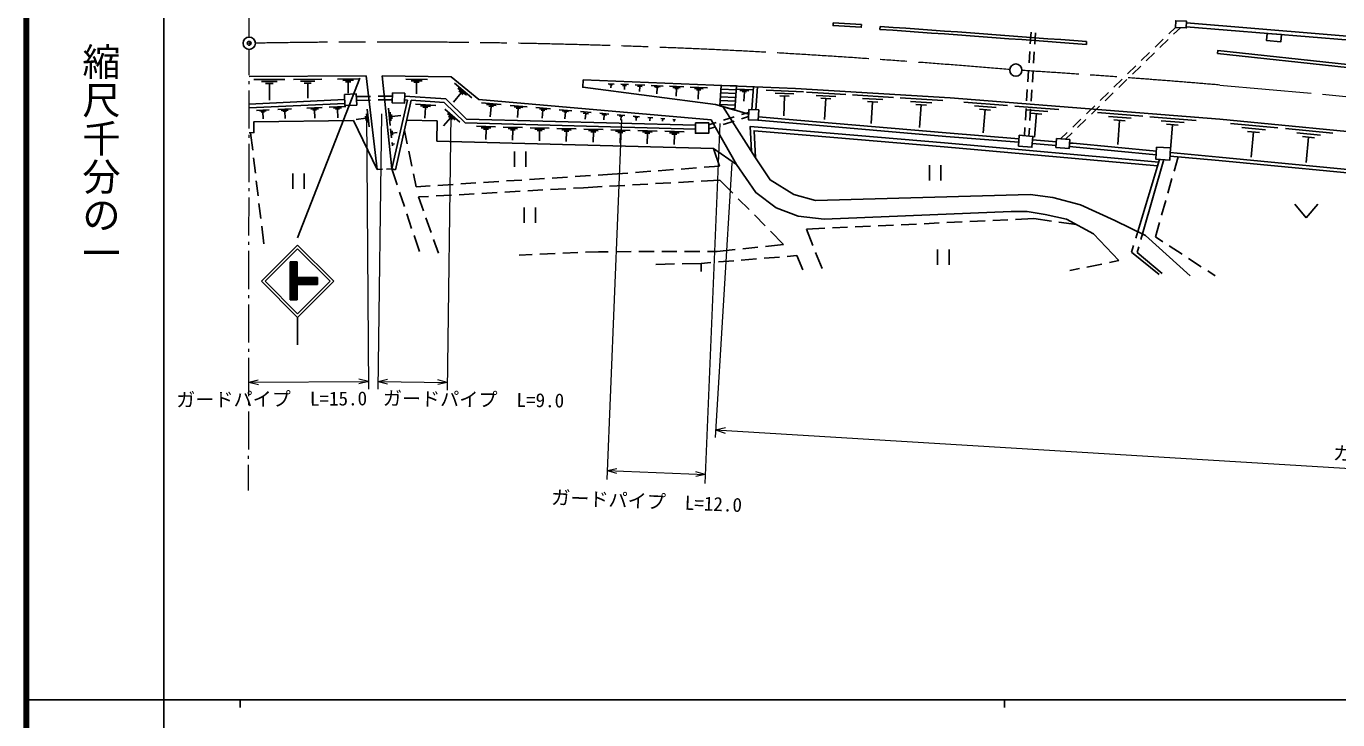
# Model space of a CAD drawing. Units: millimetres, scale not verified. Extents: x 40000 to 680000, y 20000 to 380000.
# Drawn here: x 40000 to 211592, y 202409 to 293156 of the extents above; entities that cross this region are included whole.
import ezdxf
from ezdxf.enums import TextEntityAlignment as Align

# ---------------------------------------------------------------- set-up
doc = ezdxf.new("R2010")
doc.units = ezdxf.units.MM
doc.header["$LTSCALE"] = 1000
doc.header["$PDMODE"] = 32
doc.header["$PDSIZE"] = 500
doc.linetypes.add('CHAIN', pattern=[18.5, 12, -1.5, 3.5, -1.5])
for name, color, linetype, lineweight in [('M-BGD', 7, 'Continuous', 25), ('M-BMK', 2, 'CHAIN', 13), ('M-BMK-HTXT', 7, 'Continuous', 13), ('M-BMK-SRVR', 3, 'Continuous', 25), ('M-STR-HTXT', 7, 'Continuous', 13), ('M-STR-STRC', 7, 'Continuous', 25), ('M-TTL', 2, 'Continuous', 140), ('M-TTL-BAND', 7, 'Continuous', 25)]:
    doc.layers.add(name, color=color, linetype=linetype, lineweight=lineweight)
doc.layers.add('M-OTRS', color=6, linetype='Continuous')
doc.styles.add('@ＭＳ ゴシック', font='')
doc.styles.add('ＭＳ ゴシック', font='')
doc.styles.get('@ＭＳ ゴシック').set_extended_font_data('@MS Gothic')
doc.styles.get('ＭＳ ゴシック').set_extended_font_data('MS Gothic')

msp = doc.modelspace()

# ---------------------------------------------------------------- linework, layer by layer
at = {"layer": 'M-BGD'}
for p, q in [((151717, 293122), (151690, 292737)), ((171362, 290865), (171459, 292361)), ((171956, 290817), (172053, 292314)), ((189478, 292153), (190360, 293009)), ((190114, 292107), (190996, 292963)), ((178731, 291140), (178701, 290755)), ((187684, 290412), (188760, 291457)), ((188320, 290366), (189397, 291410)), ((171201, 288370), (171298, 289867)), ((171795, 288322), (171892, 289819)), ((185890, 288671), (186966, 289715)), ((186526, 288624), (187603, 289669)), ((84486, 286677), (69170, 286564)), ((85921, 274425), (84486, 286677)), ((86550, 286672), (87823, 274482)), ((171040, 285875), (171137, 287372)), ((171634, 285828), (171731, 287324)), ((184096, 286929), (185173, 287974)), ((184732, 286883), (185809, 287928)), ((69793, 286169), (73817, 286198)), ((70801, 285908), (72813, 285923)), ((71306, 285643), (72312, 285651)), ((71809, 285647), (71825, 283501)), ((74963, 286207), (78693, 286234)), ((75898, 285965), (77763, 285979)), ((76366, 285720), (77298, 285727)), ((76832, 285723), (76847, 283734)), ((80732, 286249), (83501, 286270)), ((81425, 286070), (82810, 286080)), ((81773, 285888), (82465, 285893)), ((82119, 285890), (82130, 284414)), ((89650, 286232), (92493, 286195)), ((90358, 286033), (91780, 286015)), ((90711, 285839), (91422, 285830)), ((91067, 285834), (91047, 284318)), ((96013, 285695), (98287, 283805)), ((96455, 285071), (97593, 284126)), ((116142, 285626), (116906, 285594)), ((116329, 285516), (116711, 285500)), ((116520, 285508), (116503, 285101)), ((117789, 285558), (118785, 285517)), ((118033, 285415), (118531, 285394)), ((118282, 285405), (118260, 284873)), ((119653, 285481), (120912, 285430)), ((119961, 285301), (120590, 285275)), ((120275, 285288), (120248, 284616)), ((121762, 285395), (123318, 285331)), ((122147, 285275), (122925, 285243)), ((122337, 285163), (122726, 285147)), ((122532, 285155), (122498, 284326)), ((124149, 285297), (126042, 285219)), ((124617, 285151), (125563, 285112)), ((124848, 285015), (125322, 284996)), ((125085, 285006), (125044, 283996)), ((126850, 285186), (129123, 285093)), ((127412, 285011), (128549, 284964)), ((127690, 284848), (128259, 284824)), ((130904, 284919), (132884, 284838)), ((132801, 284942), (135134, 284846)), ((134944, 282251), (135158, 285245)), ((135443, 282216), (135657, 285209)), ((170879, 283380), (170976, 284877)), ((182302, 285188), (183379, 286233)), ((182939, 285142), (184015, 286186)), ((81661, 283557), (69165, 282978)), ((82556, 283598), (82551, 283598)), ((83197, 283942), (85052, 283969)), ((83217, 283440), (85052, 283481)), ((86052, 283984), (87908, 284012)), ((86052, 283504), (87886, 283546)), ((87823, 274482), (89865, 283498)), ((88310, 274372), (90370, 283463)), ((89865, 283498), (89490, 283523)), ((94670, 283168), (90370, 283463)), ((94670, 283168), (97407, 280498)), ((96898, 284447), (95890, 283234)), ((96614, 284683), (97182, 284210)), ((127974, 284836), (127925, 283624)), ((130799, 283422), (132780, 283341)), ((130834, 283921), (132815, 283840)), ((130869, 284420), (132850, 284339)), ((133378, 284762), (134545, 284714)), ((133663, 284595), (134247, 284571)), ((133955, 284583), (133904, 283338)), ((136794, 284778), (141676, 284577)), ((138001, 284402), (140442, 284302)), ((138598, 284051), (139819, 284001)), ((139208, 284026), (139102, 281423)), ((142103, 284529), (147222, 284214)), ((143362, 284109), (145921, 283952)), ((143981, 283729), (145260, 283650)), ((144621, 283689), (144452, 280960)), ((148109, 284159), (153449, 283831)), ((149422, 283721), (152092, 283557)), ((150068, 283324), (151403, 283242)), ((150735, 283283), (150560, 280435)), ((154332, 283776), (159903, 283433)), ((155702, 283319), (158488, 283148)), ((162650, 283235), (168374, 282790)), ((171473, 283333), (171570, 284830)), ((180509, 283447), (181585, 284491)), ((181145, 283400), (182221, 284445)), ((81681, 283057), (69164, 282477)), ((70123, 282121), (71787, 282198)), ((70544, 282030), (71376, 282068)), ((70757, 281928), (71173, 281948)), ((70965, 281938), (71006, 281050)), ((72899, 282250), (74706, 282334)), ((73356, 282150), (74260, 282192)), ((73587, 282040), (74039, 282061)), ((73813, 282051), (73858, 281087)), ((76714, 282427), (78717, 282519)), ((77221, 282316), (78222, 282363)), ((77477, 282194), (77978, 282218)), ((77728, 282206), (77777, 281138)), ((79640, 282562), (81793, 282662)), ((80185, 282444), (81262, 282493)), ((80461, 282313), (80999, 282338)), ((80730, 282325), (80783, 281177)), ((84509, 281703), (84645, 280545)), ((84596, 282300), (84867, 279984)), ((87630, 280183), (87394, 282441)), ((87721, 280763), (87603, 281892)), ((87842, 281061), (87783, 281625)), ((87813, 281343), (89017, 281469)), ((90938, 282975), (93575, 282794)), ((91585, 282754), (92904, 282663)), ((91903, 282555), (92562, 282510)), ((92233, 282533), (92136, 281126)), ((94746, 282319), (96747, 280591)), ((95131, 281754), (96132, 280890)), ((99580, 283126), (102134, 282903)), ((100204, 282900), (101481, 282788)), ((100508, 282702), (101147, 282646)), ((100827, 282674), (100708, 281312)), ((103293, 282801), (105522, 282606)), ((103837, 282604), (104952, 282506)), ((104103, 282431), (104660, 282382)), ((104382, 282407), (104278, 281218)), ((106666, 282506), (108599, 282337)), ((107138, 282335), (108104, 282250)), ((107368, 282185), (107851, 282143)), ((107610, 282164), (107520, 281133)), ((109729, 282238), (111394, 282092)), ((110136, 282091), (110968, 282018)), ((110334, 281962), (110750, 281925)), ((110542, 281943), (110464, 281056)), ((112512, 281995), (113932, 281870)), ((112850, 281774), (113560, 281712)), ((113205, 281743), (113139, 280986)), ((115039, 281774), (116238, 281669)), ((115325, 281588), (115924, 281535)), ((115624, 281561), (115568, 280922)), ((117334, 281573), (118332, 281485)), ((117572, 281418), (118071, 281374)), ((130764, 282923), (132746, 282842)), ((132069, 282369), (132711, 282343)), ((133594, 281587), (134541, 281881)), ((156376, 282905), (157768, 282819)), ((157072, 282862), (156889, 279891)), ((164052, 282742), (166913, 282520)), ((164737, 282305), (166168, 282194)), ((165453, 282249), (165215, 279197)), ((169352, 282714), (175113, 282266)), ((170718, 280885), (170815, 282382)), ((170763, 282218), (173643, 281994)), ((171312, 280838), (171409, 282335)), ((171453, 281778), (172893, 281666)), ((172173, 281722), (171934, 278649)), ((178715, 281705), (179791, 282750)), ((179351, 281659), (180427, 282704)), ((180153, 281866), (186070, 281392)), ((82799, 280803), (85921, 274425)), ((84423, 281106), (83188, 280961)), ((84389, 281395), (84457, 280816)), ((87797, 278575), (87676, 279736)), ((89779, 280855), (93750, 280799)), ((93750, 280799), (93719, 278132)), ((95517, 281188), (94595, 280121)), ((95266, 281404), (95767, 280972)), ((127557, 279708), (97407, 280498)), ((98913, 280059), (101416, 279993)), ((99534, 279876), (100786, 279843)), ((99843, 279701), (100469, 279684)), ((102413, 279967), (104922, 279901)), ((103036, 279783), (104290, 279751)), ((105919, 279875), (108434, 279809)), ((109431, 279783), (111952, 279717)), ((117821, 281396), (117775, 280864)), ((119419, 281390), (120234, 281319)), ((119614, 281264), (120021, 281228)), ((119817, 281246), (119779, 280812)), ((121313, 281225), (121962, 281168)), ((121637, 281196), (121600, 280764)), ((123033, 281074), (123531, 281031)), ((123282, 281052), (123253, 280721)), ((124596, 280937), (124956, 280906)), ((124776, 280922), (124755, 280681)), ((129303, 280257), (130251, 280550)), ((129303, 279716), (130238, 280007)), ((131193, 280304), (132625, 280750)), ((131206, 280847), (132639, 281291)), ((133580, 281047), (134514, 281338)), ((170585, 278828), (170654, 279887)), ((171179, 278781), (171248, 279840)), ((176921, 279964), (177997, 281009)), ((177557, 279918), (178633, 280963)), ((181601, 281353), (184559, 281116)), ((182309, 280899), (183788, 280781)), ((183049, 280840), (182796, 277684)), ((186989, 281318), (193063, 280831)), ((188475, 280791), (191512, 280548)), ((189202, 280326), (190720, 280204)), ((189961, 280265), (189701, 277025)), ((197542, 280450), (203739, 279855)), ((199052, 279888), (202150, 279591)), ((204740, 279759), (210926, 279166)), ((69353, 279212), (69626, 276919)), ((87922, 278881), (87861, 279462)), ((87892, 279172), (88511, 279236)), ((89480, 279493), (89835, 277778)), ((93719, 278132), (129927, 277142)), ((100156, 279692), (100121, 278357)), ((103345, 279608), (103972, 279591)), ((103659, 279600), (103624, 278261)), ((106543, 279691), (107801, 279658)), ((106853, 279515), (107482, 279499)), ((107168, 279507), (107132, 278165)), ((110057, 279599), (111317, 279566)), ((110367, 279422), (110998, 279406)), ((110683, 279414), (110647, 278069)), ((112949, 279691), (115476, 279625)), ((113576, 279506), (114840, 279473)), ((113888, 279329), (114519, 279313)), ((114203, 279321), (114168, 277973)), ((116473, 279599), (119006, 279532)), ((117101, 279413), (118368, 279380)), ((117414, 279236), (118047, 279219)), ((117730, 279228), (117695, 277877)), ((120003, 279506), (122542, 279440)), ((120633, 279320), (121903, 279287)), ((120946, 279143), (121581, 279126)), ((121263, 279134), (121228, 277780)), ((123539, 279413), (126084, 279347)), ((124170, 279227), (125443, 279194)), ((124484, 279049), (125121, 279032)), ((124802, 279041), (124767, 277683)), ((171644, 278272), (174773, 278017)), ((175321, 278412), (176203, 279268)), ((175957, 278365), (176839, 279221)), ((199787, 279401), (201336, 279252)), ((200561, 279327), (200244, 276021)), ((206247, 279199), (209340, 278902)), ((206981, 278712), (208527, 278564)), ((207754, 278638), (207437, 275339)), ((87909, 277509), (87863, 277944)), ((87886, 277726), (88176, 277756)), ((90038, 276799), (90443, 274841)), ((103864, 276760), (103864, 274760)), ((105364, 276760), (105364, 274760)), ((130722, 274849), (129927, 277142)), ((129927, 277142), (132936, 275051)), ((171608, 277823), (174740, 277568)), ((69744, 275926), (69980, 273940)), ((125686, 274472), (127681, 274621)), ((128678, 274696), (130722, 274849)), ((158165, 274970), (158165, 272970)), ((159665, 274970), (159665, 272970)), ((188273, 275732), (185427, 266277)), ((188842, 275697), (186042, 265979)), ((190173, 274205), (190700, 276076)), ((70098, 272947), (70334, 270961)), ((74884, 273891), (74884, 271891)), ((76384, 273891), (76384, 271891)), ((85921, 274425), (86622, 274446)), ((87122, 274461), (87823, 274482)), ((87823, 274482), (88522, 272394)), ((88310, 274372), (87823, 274482)), ((90646, 273861), (91001, 272147)), ((99839, 272715), (101835, 272843)), ((102833, 272907), (104829, 273035)), ((105827, 273100), (107823, 273228)), ((108821, 273292), (110816, 273420)), ((111814, 273485), (113810, 273613)), ((114808, 273677), (116661, 273796)), ((116661, 273796), (118706, 273949)), ((119703, 274024), (121697, 274173)), ((122694, 274248), (124689, 274397)), ((127314, 272838), (125317, 272726)), ((130746, 273030), (128313, 272893)), ((132455, 271301), (130746, 273030)), ((189360, 271318), (189902, 273243)), ((88839, 271446), (89474, 269550)), ((91001, 272147), (92854, 272266)), ((93851, 272330), (95847, 272458)), ((98620, 271224), (96623, 271112)), ((96845, 272522), (98841, 272651)), ((101615, 271393), (99618, 271281)), ((104610, 271562), (102613, 271449)), ((107605, 271731), (105609, 271618)), ((110601, 271900), (108604, 271787)), ((112900, 272030), (111599, 271956)), ((115333, 272166), (112900, 272030)), ((118328, 272334), (116332, 272222)), ((121324, 272502), (119327, 272390)), ((124319, 272670), (122322, 272558)), ((70452, 269968), (70688, 267982)), ((92629, 270886), (91328, 270813)), ((91328, 270813), (91962, 269014)), ((95624, 271055), (93628, 270943)), ((105127, 269443), (105127, 267443)), ((106627, 269443), (106627, 267443)), ((134565, 269168), (133158, 270590)), ((188547, 268430), (189089, 270355)), ((205977, 269895), (207477, 268095)), ((207477, 268095), (208977, 269895)), ((89791, 268601), (90426, 266705)), ((92294, 268071), (92959, 266185)), ((136674, 267035), (135268, 268457)), ((165450, 267687), (163452, 267595)), ((168447, 267825), (166449, 267733)), ((171836, 267982), (169446, 267872)), ((174117, 267670), (171836, 267982)), ((70806, 266989), (71079, 264697)), ((139087, 264595), (137377, 266324)), ((144472, 266718), (142081, 266607)), ((142081, 266607), (142916, 264487)), ((147469, 266856), (145471, 266764)), ((150466, 266995), (148468, 266902)), ((153463, 267133), (151465, 267041)), ((156459, 267272), (154461, 267179)), ((159456, 267410), (157458, 267318)), ((162453, 267549), (160455, 267456)), ((177389, 267223), (175108, 267535)), ((185168, 265416), (185427, 266277)), ((185829, 265241), (186042, 265979)), ((187749, 265597), (188276, 267467)), ((90744, 265756), (91443, 263668)), ((93291, 265242), (93925, 263443)), ((136730, 264351), (139087, 264595)), ((184621, 263598), (184880, 264459)), ((185340, 263542), (185552, 264280)), ((188714, 264966), (187749, 265597)), ((191226, 263326), (189551, 264419)), ((104495, 263203), (106192, 263276)), ((107191, 263319), (109189, 263404)), ((110188, 263447), (112187, 263532)), ((113186, 263575), (114883, 263648)), ((114883, 263648), (116139, 263652)), ((117139, 263655), (119139, 263661)), ((120139, 263664), (122139, 263670)), ((123139, 263673), (125139, 263679)), ((126139, 263682), (128139, 263688)), ((129139, 263691), (130395, 263695)), ((130395, 263695), (132751, 263939)), ((135547, 262717), (133554, 262555)), ((133746, 264042), (135735, 264248)), ((138538, 262960), (136544, 262798)), ((140818, 263145), (139534, 263041)), ((141590, 261296), (140818, 263145)), ((143282, 263557), (144117, 261437)), ((159231, 263955), (159231, 261955)), ((160731, 263955), (160731, 261955)), ((188206, 260665), (184621, 263598)), ((185340, 263542), (188632, 260821)), ((193737, 261685), (192063, 262779)), ((124835, 262045), (122387, 261987)), ((128283, 262127), (125835, 262069)), ((129567, 262231), (128283, 262127)), ((128307, 261074), (128283, 262127)), ((132557, 262474), (130564, 262312)), ((176554, 261182), (177788, 261436)), ((178768, 261637), (180727, 262038)), ((181706, 262239), (182941, 262493)), ((195540, 260508), (194575, 261138))]:
    msp.add_line(p, q, dxfattribs=at)
for points in [[(145586, 293583), (149267, 293368), (149247, 293016), (145566, 293231)], [(190360, 293009), (191762, 292937), (191807, 293799), (190404, 293872)], [(202365, 292220), (204232, 292066), (204155, 291125), (202287, 291279)], [(195878, 289592), (212826, 287774), (212868, 288166), (195920, 289985)], [(130939, 285418), (132919, 285337), (132700, 282185), (130752, 282754)], [(81633, 284237), (83183, 284300), (83241, 282843), (81692, 282781)], [(87928, 284459), (89529, 284386), (89470, 283074), (87868, 283147)], [(134560, 282270), (135839, 282208), (135773, 280863), (134494, 280926)], [(127557, 280507), (129303, 280507), (129303, 279150), (127557, 279150)], [(169805, 277456), (171568, 277316), (171681, 278741), (169919, 278881)], [(174718, 277269), (176434, 277144), (176520, 278324), (174804, 278449)], [(187891, 277341), (189718, 277230), (189622, 275650), (187796, 275761)]]:
    msp.add_lwpolyline(points, close=True, dxfattribs=at)
for points in [[(191796, 293593), (218631, 291381), (242070, 289591), (257356, 288421), (265650, 287976), (284436, 287214), (294036, 286833)], [(191770, 293094), (218591, 290883), (242034, 289093), (258474, 287734), (265623, 287477), (284416, 286714), (298042, 286173), (314924, 286220), (330448, 286466), (344884, 286855), (365377, 287935), (378565, 288758), (396019, 289987), (416391, 291674)], [(129614, 280900), (99207, 283560), (95604, 286555), (86550, 286672)], [(112870, 286160), (112800, 285178), (130172, 282932), (131435, 282545), (134530, 281663)], [(292837, 273280), (279677, 273900), (259988, 275105), (236229, 277246), (219577, 278738), (196168, 280984), (176901, 282528), (160880, 283774), (140648, 285020), (112870, 286160)], [(127570, 280208), (97616, 280993), (94888, 283654), (89513, 284023)], [(192274, 260504), (186428, 265792), (182436, 267729), (177944, 269772), (174317, 270731), (171338, 271121), (143247, 270366), (140440, 271149), (137332, 273048), (135419, 275944), (131129, 282639)], [(69160, 279199), (69789, 279241), (69768, 280634), (82799, 280803)], [(182941, 262493), (179630, 265990), (176121, 267921), (173313, 268517), (170956, 268909), (168850, 268909), (144412, 267903), (140991, 268307), (138113, 269395), (135446, 271395), (132936, 275051), (129614, 280900)], [(188162, 275363), (160132, 277881), (142598, 279363), (134695, 280019), (134872, 276798)], [(135716, 280866), (141300, 280377), (160302, 278744), (169846, 277967)], [(135795, 281311), (141339, 280826), (160339, 279193), (169881, 278415)], [(188015, 274874), (160089, 277383), (142557, 278865), (135226, 279473), (135419, 275944)], [(176455, 277428), (176934, 277389), (187831, 276350)], [(176487, 277877), (176973, 277838), (187858, 276799)], [(189681, 276625), (196074, 276016), (218798, 273858), (235934, 272289), (259559, 270271), (279461, 268969), (290376, 265343), (292891, 266585)], [(189654, 276176), (196031, 275568), (218756, 273410), (235894, 271841), (259525, 269823), (279402, 268468)]]:
    msp.add_lwpolyline(points, dxfattribs=at)
for radius in [3153039, 3153425]:
    msp.add_arc((-65574, -2852808), radius, 85.55669, 86.04883, dxfattribs=at)
at = {"layer": 'M-BMK'}
msp.add_line((196143, 285461), (243020, 281225), dxfattribs=at)
for centre, radius, start, end in [((86749, -649755), 940843, 87.068, 91.02153), ((68290, -901893), 1193608, 85.17542, 86.8022), ((95587, -901911), 1191622, 85.15927, 86.40649)]:
    msp.add_arc(centre, radius, start, end, dxfattribs=at)
at = {"layer": 'M-BMK-HTXT'}
for p, q in [((69177, 291724), (69183, 296095)), ((69170, 286755), (69175, 290124)), ((69168, 285555), (69169, 285955)), ((69160, 279755), (69167, 284755)), ((69159, 278555), (69159, 278955)), ((69151, 272755), (69158, 277755)), ((69149, 271555), (69150, 271955)), ((69141, 265755), (69148, 270755)), ((69139, 264555), (69140, 264955)), ((69131, 258755), (69138, 263755)), ((69130, 257555), (69130, 257955)), ((69122, 251755), (69129, 256755)), ((69120, 250555), (69121, 250955)), ((69112, 244755), (69119, 249755)), ((69110, 243555), (69111, 243955)), ((69102, 237755), (69109, 242755)), ((69101, 236555), (69101, 236955)), ((69095, 232387), (69100, 235755))]:
    msp.add_line(p, q, dxfattribs=at)
at = {"layer": 'M-BMK-SRVR'}
for centre in [(69176, 290924), (169476, 287418)]:
    msp.add_circle(centre, 800, dxfattribs=at)
at = {"layer": 'M-OTRS'}
msp.add_point((69176, 290924), dxfattribs=at)
at = {"layer": 'M-STR-HTXT'}
for p, q in [((84523, 281677), (84789, 245678)), ((86485, 281672), (86020, 245675)), ((95539, 281555), (95074, 245558)), ((117892, 280950), (115958, 233857)), ((130734, 280423), (128800, 233329)), ((132336, 275288), (130136, 239355)), ((69115, 246562), (70362, 246884)), ((69115, 246562), (84782, 246678)), ((69115, 246562), (70367, 246259)), ((84782, 246678), (83529, 246982)), ((84782, 246678), (83534, 246357)), ((86033, 246675), (87287, 246972)), ((86033, 246675), (95087, 246558)), ((86033, 246675), (87279, 246347)), ((95087, 246558), (93833, 246262)), ((95087, 246558), (93841, 246887)), ((130197, 240353), (131468, 240651)), ((130197, 240353), (317748, 228870)), ((130197, 240353), (131422, 239903)), ((116006, 235026), (117268, 235287)), ((116006, 235026), (128848, 234499)), ((116006, 235026), (117242, 234663)), ((128848, 234499), (127586, 234238)), ((128848, 234499), (127612, 234863))]:
    msp.add_line(p, q, dxfattribs=at)
at = {"layer": 'M-STR-STRC'}
for p, q in [((83625, 286358), (75489, 265459)), ((70774, 259778), (75512, 264516)), ((75512, 264516), (80249, 259778)), ((71269, 259778), (75512, 264021)), ((75512, 264021), (79754, 259778)), ((74530, 262316), (74530, 257351)), ((75430, 262316), (74530, 262316)), ((74530, 262190), (74656, 262316)), ((74530, 262048), (74798, 262316)), ((74530, 261907), (74939, 262316)), ((74530, 261765), (75080, 262316)), ((74530, 261624), (75222, 262316)), ((74530, 261482), (75363, 262316)), ((75430, 261400), (74530, 262300)), ((74530, 261341), (75430, 262241)), ((75430, 261258), (74530, 262158)), ((74530, 261200), (75430, 262100)), ((75430, 261117), (74530, 262017)), ((74530, 261058), (75430, 261958)), ((75430, 260975), (74530, 261875)), ((74530, 260917), (75430, 261817)), ((75430, 260834), (74530, 261734)), ((74530, 260775), (75430, 261675)), ((75430, 260693), (74530, 261593)), ((74530, 260634), (75430, 261534)), ((75430, 260551), (74530, 261451)), ((74530, 260493), (75430, 261393)), ((75430, 260410), (74530, 261310)), ((74530, 260351), (75430, 261251)), ((76314, 259384), (74530, 261168)), ((74530, 260210), (75430, 261110)), ((76173, 259384), (74530, 261027)), ((74530, 260068), (75430, 260968)), ((76031, 259384), (74530, 260885)), ((74530, 259927), (75430, 260827)), ((75430, 261541), (74655, 262316)), ((75430, 261683), (74796, 262316)), ((75430, 261824), (74937, 262316)), ((75430, 261965), (75079, 262316)), ((75430, 262107), (75220, 262316)), ((75430, 262248), (75362, 262316)), ((75430, 262316), (75430, 260284)), ((70774, 259778), (75512, 255040)), ((71269, 259778), (75512, 255535)), ((75890, 259384), (74530, 260744)), ((74530, 259785), (75430, 260685)), ((75748, 259384), (74530, 260603)), ((74530, 259644), (75430, 260544)), ((75607, 259384), (74530, 260461)), ((74530, 259503), (75430, 260403)), ((75466, 259384), (74530, 260320)), ((74530, 259361), (75452, 260284)), ((74530, 259220), (75594, 260284)), ((74530, 259078), (75735, 260284)), ((74530, 258937), (75876, 260284)), ((74530, 258795), (76018, 260284)), ((74530, 258654), (76159, 260284)), ((74530, 258513), (76301, 260284)), ((75430, 259278), (74530, 260178)), ((75430, 259137), (74530, 260037)), ((75430, 258995), (74530, 259895)), ((75430, 258854), (74530, 259754)), ((75430, 258712), (74530, 259612)), ((75430, 258571), (74530, 259471)), ((75430, 258430), (74530, 259330)), ((74530, 258371), (75430, 259271)), ((75430, 258288), (74530, 259188)), ((74530, 258230), (75430, 259130)), ((75430, 260284), (78122, 260284)), ((78122, 259384), (75430, 259384)), ((75430, 259384), (75430, 257351)), ((75512, 255535), (79754, 259778)), ((75512, 255040), (80249, 259778)), ((75542, 259384), (76442, 260284)), ((76456, 259384), (75556, 260284)), ((75684, 259384), (76584, 260284)), ((76597, 259384), (75697, 260284)), ((75825, 259384), (76725, 260284)), ((76738, 259384), (75838, 260284)), ((75966, 259384), (76866, 260284)), ((76880, 259384), (75980, 260284)), ((76108, 259384), (77008, 260284)), ((77021, 259384), (76121, 260284)), ((76249, 259384), (77149, 260284)), ((77163, 259384), (76263, 260284)), ((76391, 259384), (77291, 260284)), ((77304, 259384), (76404, 260284)), ((76532, 259384), (77432, 260284)), ((77446, 259384), (76546, 260284)), ((76674, 259384), (77574, 260284)), ((77587, 259384), (76687, 260284)), ((76815, 259384), (77715, 260284)), ((77728, 259384), (76828, 260284)), ((76956, 259384), (77856, 260284)), ((77870, 259384), (76970, 260284)), ((77098, 259384), (77998, 260284)), ((78011, 259384), (77111, 260284)), ((77239, 259384), (78122, 260267)), ((78122, 259414), (77253, 260284)), ((77381, 259384), (78122, 260125)), ((78122, 259555), (77394, 260284)), ((77522, 259384), (78122, 259984)), ((78122, 259697), (77536, 260284)), ((77664, 259384), (78122, 259843)), ((78122, 259838), (77677, 260284)), ((77805, 259384), (78122, 259701)), ((78122, 259980), (77819, 260284)), ((77946, 259384), (78122, 259560)), ((78122, 260121), (77960, 260284)), ((78088, 259384), (78122, 259418)), ((78122, 260263), (78101, 260284)), ((78122, 260284), (78122, 259384)), ((75430, 258147), (74530, 259047)), ((74530, 258088), (75430, 258988)), ((75430, 258005), (74530, 258905)), ((74530, 257947), (75430, 258847)), ((75430, 257864), (74530, 258764)), ((74530, 257805), (75430, 258705)), ((75430, 257722), (74530, 258622)), ((74530, 257664), (75430, 258564)), ((75430, 257581), (74530, 258481)), ((74530, 257523), (75430, 258423)), ((75430, 257440), (74530, 258340)), ((74530, 257381), (75430, 258281)), ((75377, 257351), (74530, 258198)), ((75235, 257351), (74530, 258057)), ((75094, 257351), (74530, 257915)), ((74952, 257351), (74530, 257774)), ((74811, 257351), (74530, 257632)), ((74669, 257351), (74530, 257491)), ((74641, 257351), (75430, 258140)), ((74782, 257351), (75430, 257998)), ((74924, 257351), (75430, 257857)), ((75065, 257351), (75430, 257715)), ((75207, 257351), (75430, 257574)), ((75348, 257351), (75430, 257433)), ((75430, 257351), (74530, 257351)), ((75512, 255040), (75512, 251485))]:
    msp.add_line(p, q, dxfattribs=at)
at = {"layer": 'M-TTL'}
msp.add_line((40000, 380000), (40000, 20000), dxfattribs=at)
at = {"layer": 'M-TTL-BAND'}
for p, q in [((58000, 370000), (58000, 20000)), ((40000, 205000), (579000, 205000)), ((68000, 205000), (68000, 204000)), ((168000, 205000), (168000, 204000))]:
    msp.add_line(p, q, dxfattribs=at)

# ---------------------------------------------------------------- texts
at = {"layer": 'M-STR-HTXT', "style": 'ＭＳ ゴシック'}
for s, rotation, p in [('ガードパイプ  L=15.0', 0.423, (72119, 242910)), ('ガードパイプ  L=9.0', 359.26, (98498, 242870)), ('ガードパイプ  L=188.0', 356.496, (224003, 235111)), ('ガードパイプ  L=12.0', 357.649, (121107, 229554))]:
    msp.add_text(s, height=1833, rotation=rotation, dxfattribs=at).set_placement(p, align=Align.BOTTOM_CENTER)
at = {"layer": 'M-TTL-BAND', "style": '@ＭＳ ゴシック'}
msp.add_text('縮尺千分の一', height=3666, rotation=270, dxfattribs=at).set_placement((49777, 261030), align=Align.MIDDLE_RIGHT)

doc.saveas('drawing.dxf')
